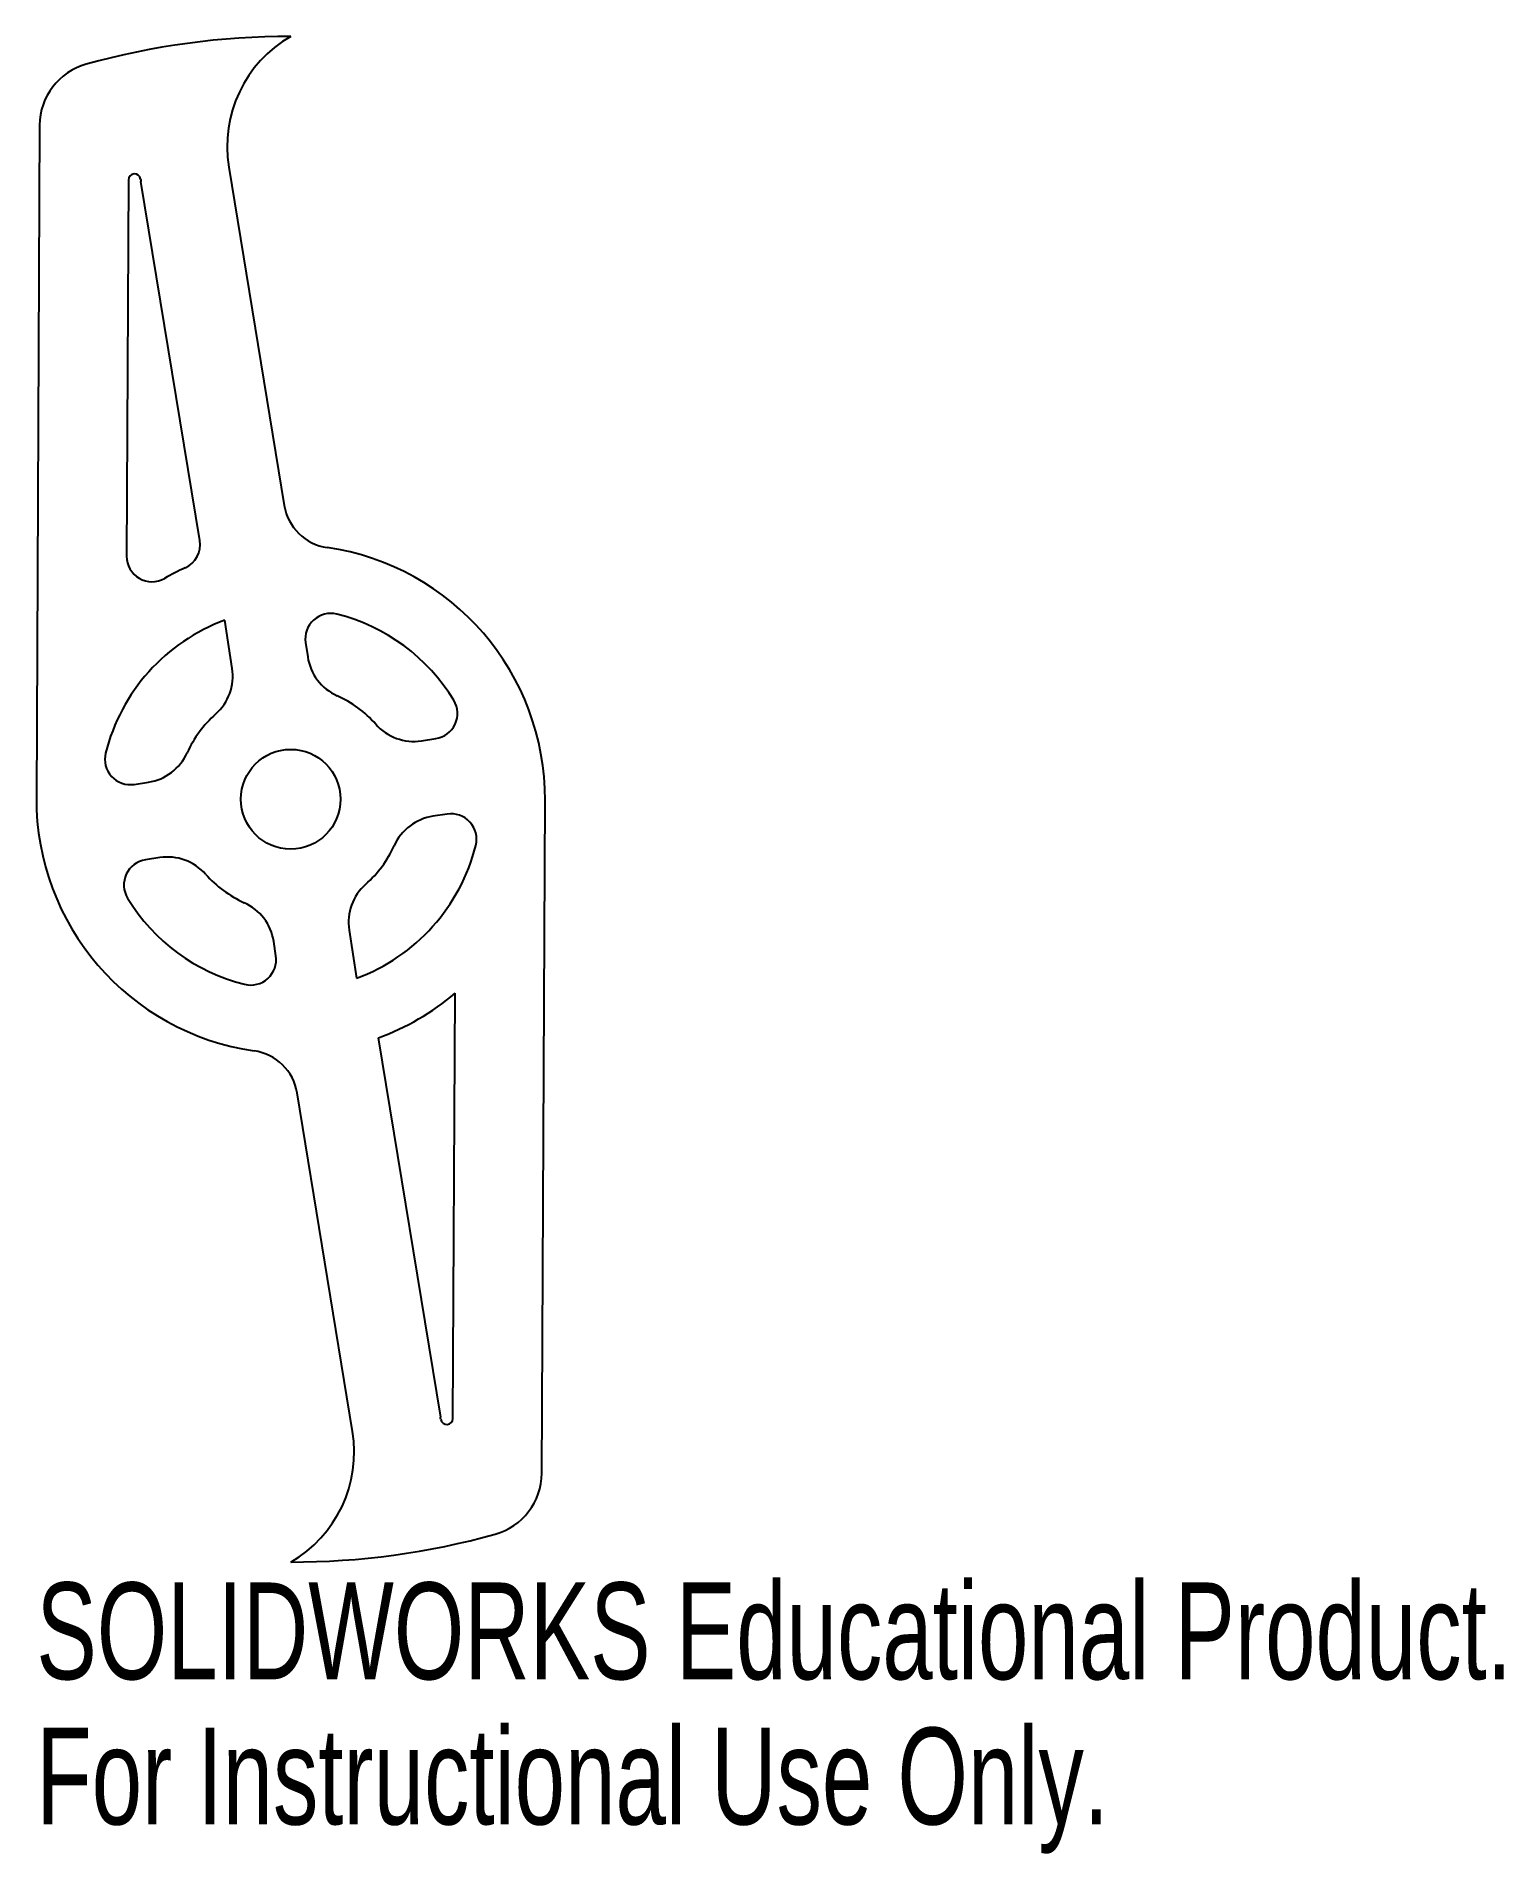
# Model space of a CAD drawing. Header units: inches. Extents: x -0.5 to 2.38, y -2.07 to 1.5.
import ezdxf

# ---------------------------------------------------------------- set-up
doc = ezdxf.new("R2010")
doc.units = ezdxf.units.IN
doc.header["$MEASUREMENT"] = 0
doc.styles.add('SLDTEXTSTYLE0', font='TXT', dxfattribs={"width": 0.7})

msp = doc.modelspace()

# ---------------------------------------------------------------- linework, layer by layer
at = {"color": 7, "linetype": 'Continuous', "lineweight": 25}
for p, q in [((-0.4935, 1.3253), (-0.5, 0.0025)), ((-0.319, 1.2176), (-0.3226, 0.4779)), ((-0.1217, 1.2431), (-0.0127, 0.5776)), ((-0.1787, 0.5086), (-0.2944, 1.2148)), ((-0.1149, 0.2572), (-0.1293, 0.352)), ((0.0292, 0.3079), (0.0334, 0.2797)), ((0.2572, 0.1149), (0.2854, 0.1192)), ((-0.3079, 0.0292), (-0.2797, 0.0334)), ((0.3079, -0.0292), (0.2797, -0.0334)), ((0.4935, -1.3253), (0.5, -0.0025)), ((-0.2572, -0.1149), (-0.2854, -0.1192)), ((-0.0292, -0.3079), (-0.0334, -0.2797)), ((0.1149, -0.2572), (0.1293, -0.352)), ((0.319, -1.2176), (0.3231, -0.3816)), ((0.1723, -0.4694), (0.2944, -1.2148)), ((0.1217, -1.2431), (0.0127, -0.5776))]:
    msp.add_line(p, q, dxfattribs=at)
msp.add_circle((0, 0), 0.098, dxfattribs=at)
for centre, radius, start, end in [((0, 0), 1.5, 90, 105.5435), ((0.125, 1.2835), 0.25, 120, 189.3021), ((-0.3685, 1.3247), 0.125, 105.5435, 179.7169), ((-0.307, 1.2175), 0.012, 8.6856, 179.7169), ((0.125, 1.2835), 0.425, 188.6856, 189.3021), ((0.086, 0.5938), 0.1, 189.3021, 261.7624), ((-0.2281, 0.5005), 0.05, 294.4995, 9.3021), ((-0.2726, 0.4777), 0.05, 179.7169, 299.7169), ((0, 0), 0.5, 359.7169, 81.7624), ((0, 0), 0.5, 114.4995, 119.7169), ((0.0786, 0.3154), 0.05, 76.0071, 188.6269), ((0, 0), 0.375, 31.2468, 76.0071), ((0, 0), 0.375, 110.1639, 166.0071), ((-0.2137, 0.2422), 0.1, 311.4329, 8.6269), ((0.1323, 0.2947), 0.1, 188.6269, 245.821), ((0, 0), 0.223, 41.4329, 65.821), ((0.2779, 0.1686), 0.05, 278.6269, 31.2468), ((0, 0), 0.223, 131.4329, 155.821), ((0.2422, 0.2137), 0.1, 221.4329, 278.6269), ((-0.3154, 0.0786), 0.05, 166.0071, 278.6269), ((-0.2947, 0.1323), 0.1, 278.6269, 335.821), ((0, 0), 0.5, 179.7169, 261.7624), ((0.2947, -0.1323), 0.1, 98.6269, 155.821), ((0.3154, -0.0786), 0.05, 346.0071, 98.6269), ((0, 0), 0.375, 290.1639, 346.0071), ((0, 0), 0.223, 311.4329, 335.821), ((-0.2779, -0.1686), 0.05, 98.6269, 211.2468), ((-0.2422, -0.2137), 0.1, 41.4329, 98.6269), ((0, 0), 0.223, 221.4329, 245.821), ((0.2137, -0.2422), 0.1, 131.4329, 188.6269), ((0, 0), 0.375, 211.2468, 256.0071), ((-0.1323, -0.2947), 0.1, 8.6269, 65.821), ((-0.0786, -0.3154), 0.05, 256.0071, 8.6269), ((0, 0), 0.5, 290.1592, 310.2585), ((-0.086, -0.5938), 0.1, 9.3021, 81.7624), ((-0.125, -1.2835), 0.425, 8.6856, 9.3021), ((-0.125, -1.2835), 0.25, 300, 9.3021), ((0.307, -1.2175), 0.012, 188.6856, 359.7169), ((0.3685, -1.3247), 0.125, 285.5435, 359.7169), ((0, 0), 1.5, 270, 285.5435)]:
    msp.add_arc(centre, radius, start, end, dxfattribs=at)

# ---------------------------------------------------------------- texts
at = {"color": 7, "linetype": 'Continuous', "char_height": 0.1903, "attachment_point": 1, "style": 'SLDTEXTSTYLE0'}
for s, insert in [('SOLIDWORKS Educational Product.', (-0.5, -1.5401)), ('For Instructional Use Only.', (-0.5, -1.8256))]:
    msp.add_mtext(s, dxfattribs=dict(at, insert=insert))

doc.saveas('drawing.dxf')
